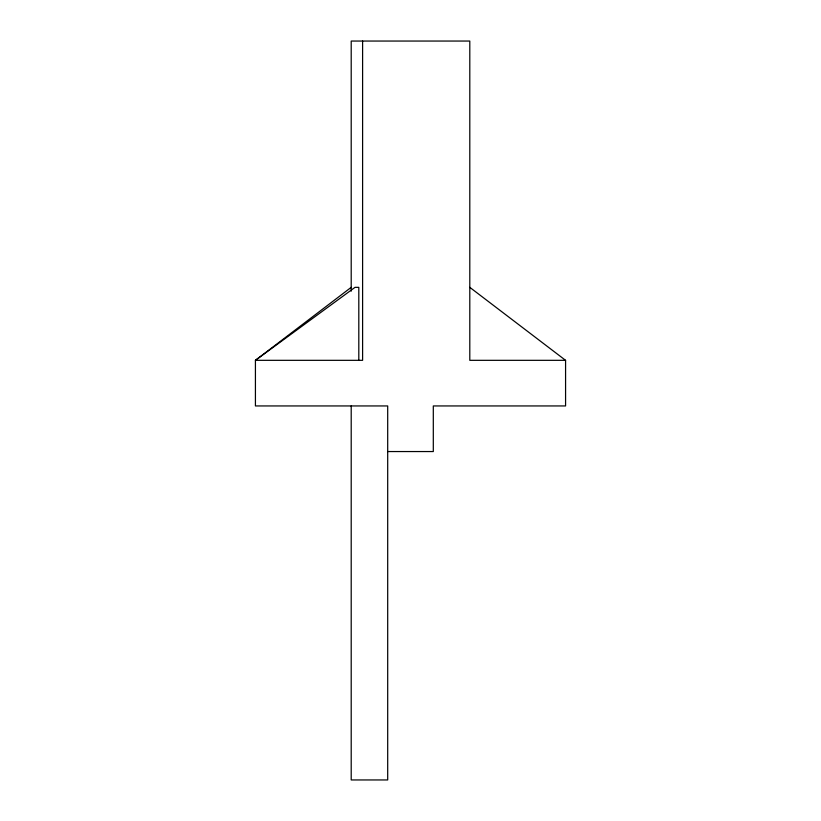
<?xml version="1.0" encoding="UTF-8"?>
<svg xmlns="http://www.w3.org/2000/svg" width="821" height="821" viewBox="0 0 821 821"><rect width="100%" height="100%" fill="white"/><g stroke="black" fill="none" stroke-linecap="round" stroke-linejoin="round"><path stroke-width="1.23" d="M351.203 287.35L255.423 360.327L255.423 405.943L387.697 405.943L387.697 779.95L351.203 779.95L351.203 405.943M387.697 451.55L433.303 451.55L433.303 405.943L565.577 405.943L565.577 360.327L469.797 360.327L469.797 41.05L351.203 41.05L351.203 291.188M469.797 287.35L565.577 360.327M362.605 41.05L362.605 360.327L255.423 360.327L355.011 287.35L358.808 287.35L358.808 360.327"/></g></svg>
